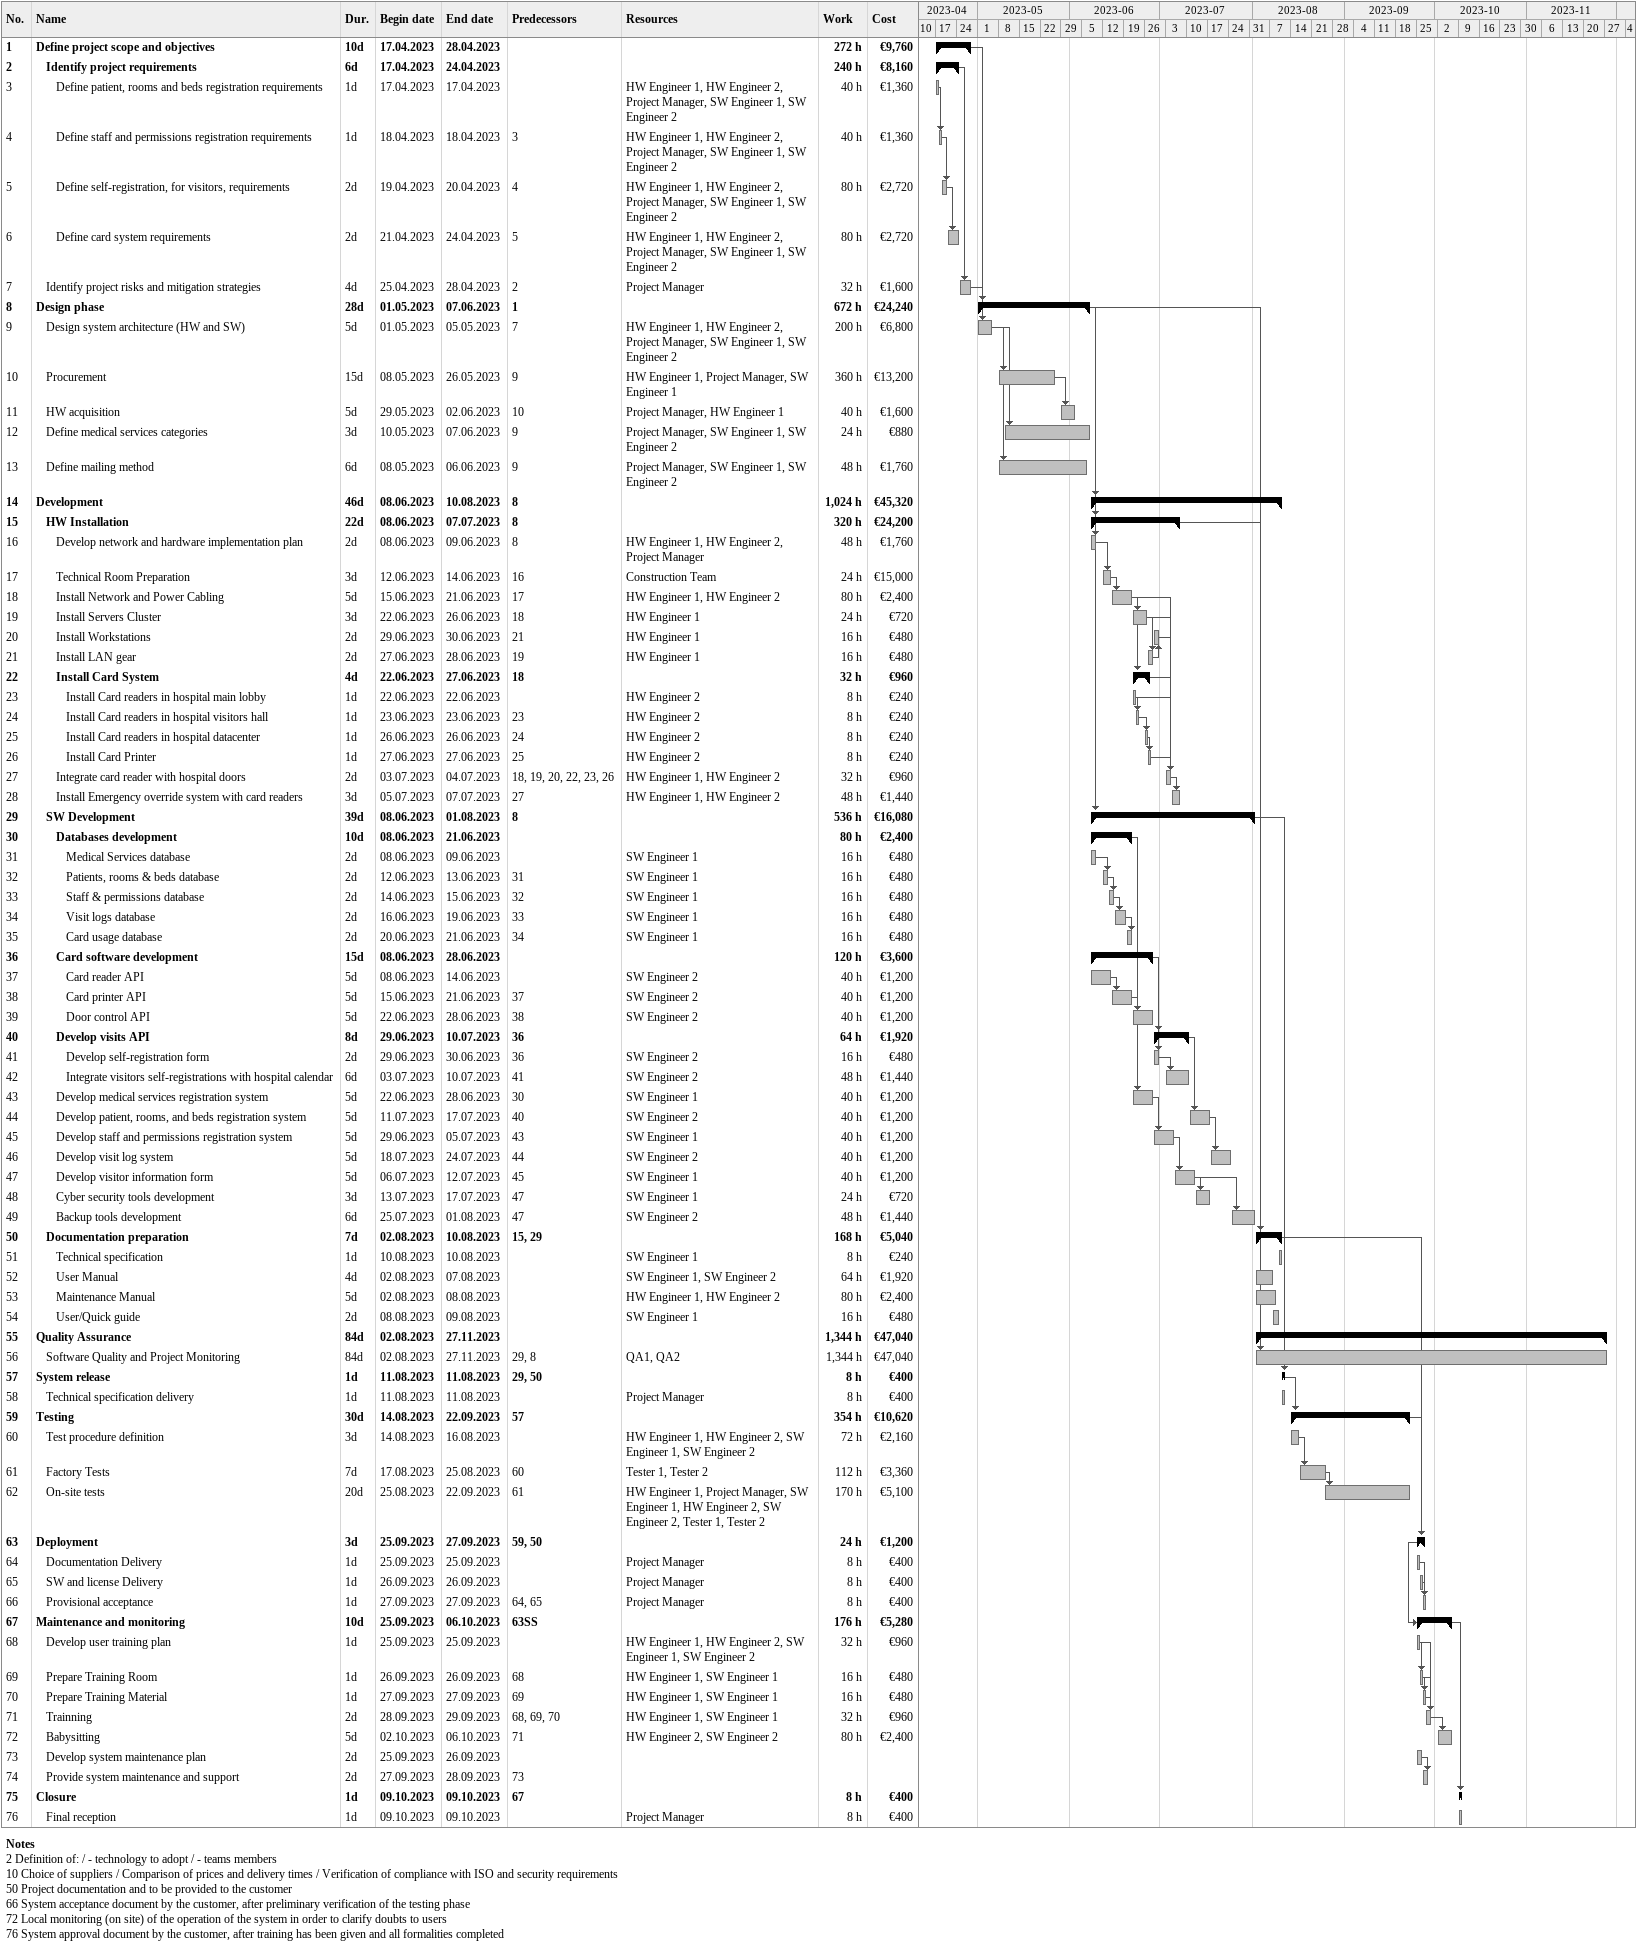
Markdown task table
| ID | Level | Task | Duration | Start | Finish | Predecessors | Resources | Work (h) | Cost (€) |
|---|---|---|---|---|---|---|---|---|---|
| 1 | 1 | **Define project scope and objectives** | 10d | 2023-04-17 | 2023-04-28 |  |  | 272 | 9760 |
| 2 | 2 | **Identify project requirements** | 6d | 2023-04-17 | 2023-04-24 |  |  | 240 | 8160 |
| 3 | 3 | Define patient, rooms and beds registration requirements | 1d | 2023-04-17 | 2023-04-17 |  | HW Engineer 1, HW Engineer 2, Project Manager, SW Engineer 1, SW Engineer 2 | 40 | 1360 |
| 4 | 3 | Define staff and permissions registration requirements | 1d | 2023-04-18 | 2023-04-18 | 3 | HW Engineer 1, HW Engineer 2, Project Manager, SW Engineer 1, SW Engineer 2 | 40 | 1360 |
| 5 | 3 | Define self-registration, for visitors, requirements | 2d | 2023-04-19 | 2023-04-20 | 4 | HW Engineer 1, HW Engineer 2, Project Manager, SW Engineer 1, SW Engineer 2 | 80 | 2720 |
| 6 | 3 | Define card system requirements | 2d | 2023-04-21 | 2023-04-24 | 5 | HW Engineer 1, HW Engineer 2, Project Manager, SW Engineer 1, SW Engineer 2 | 80 | 2720 |
| 7 | 2 | Identify project risks and mitigation strategies | 4d | 2023-04-25 | 2023-04-28 | 2 | Project Manager | 32 | 1600 |
| 8 | 1 | **Design phase** | 28d | 2023-05-01 | 2023-06-07 | 1 |  | 672 | 24240 |
| 9 | 2 | Design system architecture (HW and SW) | 5d | 2023-05-01 | 2023-05-05 | 7 | HW Engineer 1, HW Engineer 2, Project Manager, SW Engineer 1, SW Engineer 2 | 200 | 6800 |
| 10 | 2 | Procurement | 15d | 2023-05-08 | 2023-05-26 | 9 | HW Engineer 1, Project Manager, SW Engineer 1 | 360 | 13200 |
| 11 | 2 | HW acquisition | 5d | 2023-05-29 | 2023-06-02 | 10 | Project Manager, HW Engineer 1 | 40 | 1600 |
| 12 | 2 | Define medical services categories | 3d | 2023-05-10 | 2023-06-07 | 9 | Project Manager, SW Engineer 1, SW Engineer 2 | 24 | 880 |
| 13 | 2 | Define mailing method | 6d | 2023-05-08 | 2023-06-06 | 9 | Project Manager, SW Engineer 1, SW Engineer 2 | 48 | 1760 |
| 14 | 1 | **Development** | 46d | 2023-06-08 | 2023-08-10 | 8 |  | 1024 | 45320 |
| 15 | 2 | **HW Installation** | 22d | 2023-06-08 | 2023-07-07 | 8 |  | 320 | 24200 |
| 16 | 3 | Develop network and hardware implementation plan | 2d | 2023-06-08 | 2023-06-09 | 8 | HW Engineer 1, HW Engineer 2, Project Manager | 48 | 1760 |
| 17 | 3 | Technical Room Preparation | 3d | 2023-06-12 | 2023-06-14 | 16 | Construction Team | 24 | 15000 |
| 18 | 3 | Install Network and Power Cabling | 5d | 2023-06-15 | 2023-06-21 | 17 | HW Engineer 1, HW Engineer 2 | 80 | 2400 |
| 19 | 3 | Install Servers Cluster | 3d | 2023-06-22 | 2023-06-26 | 18 | HW Engineer 1 | 24 | 720 |
| 20 | 3 | Install Workstations | 2d | 2023-06-29 | 2023-06-30 | 21 | HW Engineer 1 | 16 | 480 |
| 21 | 3 | Install LAN gear | 2d | 2023-06-27 | 2023-06-28 | 19 | HW Engineer 1 | 16 | 480 |
| 22 | 3 | **Install Card System** | 4d | 2023-06-22 | 2023-06-27 | 18 |  | 32 | 960 |
| 23 | 4 | Install Card readers in hospital main lobby | 1d | 2023-06-22 | 2023-06-22 |  | HW Engineer 2 | 8 | 240 |
| 24 | 4 | Install Card readers in hospital visitors hall | 1d | 2023-06-23 | 2023-06-23 | 23 | HW Engineer 2 | 8 | 240 |
| 25 | 4 | Install Card readers in hospital datacenter | 1d | 2023-06-26 | 2023-06-26 | 24 | HW Engineer 2 | 8 | 240 |
| 26 | 4 | Install Card Printer | 1d | 2023-06-27 | 2023-06-27 | 25 | HW Engineer 2 | 8 | 240 |
| 27 | 3 | Integrate card reader with hospital doors | 2d | 2023-07-03 | 2023-07-04 | 18, 19, 20, 22, 23, 26 | HW Engineer 1, HW Engineer 2 | 32 | 960 |
| 28 | 3 | Install Emergency override system with card readers | 3d | 2023-07-05 | 2023-07-07 | 27 | HW Engineer 1, HW Engineer 2 | 48 | 1440 |
| 29 | 2 | **SW Development** | 39d | 2023-06-08 | 2023-08-01 | 8 |  | 536 | 16080 |
| 30 | 3 | **Databases development** | 10d | 2023-06-08 | 2023-06-21 |  |  | 80 | 2400 |
| 31 | 4 | Medical Services database | 2d | 2023-06-08 | 2023-06-09 |  | SW Engineer 1 | 16 | 480 |
| 32 | 4 | Patients, rooms & beds database | 2d | 2023-06-12 | 2023-06-13 | 31 | SW Engineer 1 | 16 | 480 |
| 33 | 4 | Staff & permissions database | 2d | 2023-06-14 | 2023-06-15 | 32 | SW Engineer 1 | 16 | 480 |
| 34 | 4 | Visit logs database | 2d | 2023-06-16 | 2023-06-19 | 33 | SW Engineer 1 | 16 | 480 |
| 35 | 4 | Card usage database | 2d | 2023-06-20 | 2023-06-21 | 34 | SW Engineer 1 | 16 | 480 |
| 36 | 3 | **Card software development** | 15d | 2023-06-08 | 2023-06-28 |  |  | 120 | 3600 |
| 37 | 4 | Card reader API | 5d | 2023-06-08 | 2023-06-14 |  | SW Engineer 2 | 40 | 1200 |
| 38 | 4 | Card printer API | 5d | 2023-06-15 | 2023-06-21 | 37 | SW Engineer 2 | 40 | 1200 |
| 39 | 4 | Door control API | 5d | 2023-06-22 | 2023-06-28 | 38 | SW Engineer 2 | 40 | 1200 |
| 40 | 3 | **Develop visits API** | 8d | 2023-06-29 | 2023-07-10 | 36 |  | 64 | 1920 |
| 41 | 4 | Develop self-registration form | 2d | 2023-06-29 | 2023-06-30 | 36 | SW Engineer 2 | 16 | 480 |
| 42 | 4 | Integrate visitors self-registrations with hospital calendar | 6d | 2023-07-03 | 2023-07-10 | 41 | SW Engineer 2 | 48 | 1440 |
| 43 | 3 | Develop medical services registration system | 5d | 2023-06-22 | 2023-06-28 | 30 | SW Engineer 1 | 40 | 1200 |
| 44 | 3 | Develop patient, rooms, and beds registration system | 5d | 2023-07-11 | 2023-07-17 | 40 | SW Engineer 2 | 40 | 1200 |
| 45 | 3 | Develop staff and permissions registration system | 5d | 2023-06-29 | 2023-07-05 | 43 | SW Engineer 1 | 40 | 1200 |
| 46 | 3 | Develop visit log system | 5d | 2023-07-18 | 2023-07-24 | 44 | SW Engineer 2 | 40 | 1200 |
| 47 | 3 | Develop visitor information form | 5d | 2023-07-06 | 2023-07-12 | 45 | SW Engineer 1 | 40 | 1200 |
| 48 | 3 | Cyber security tools development | 3d | 2023-07-13 | 2023-07-17 | 47 | SW Engineer 1 | 24 | 720 |
| 49 | 3 | Backup tools development | 6d | 2023-07-25 | 2023-08-01 | 47 | SW Engineer 2 | 48 | 1440 |
| 50 | 2 | **Documentation preparation** | 7d | 2023-08-02 | 2023-08-10 | 15, 29 |  | 168 | 5040 |
| 51 | 3 | Technical specification | 1d | 2023-08-10 | 2023-08-10 |  | SW Engineer 1 | 8 | 240 |
| 52 | 3 | User Manual | 4d | 2023-08-02 | 2023-08-07 |  | SW Engineer 1, SW Engineer 2 | 64 | 1920 |
| 53 | 3 | Maintenance Manual | 5d | 2023-08-02 | 2023-08-08 |  | HW Engineer 1, HW Engineer 2 | 80 | 2400 |
| 54 | 3 | User/Quick guide | 2d | 2023-08-08 | 2023-08-09 |  | SW Engineer 1 | 16 | 480 |
| 55 | 1 | **Quality Assurance** | 84d | 2023-08-02 | 2023-11-27 |  |  | 1344 | 47040 |
| 56 | 2 | Software Quality and Project Monitoring | 84d | 2023-08-02 | 2023-11-27 | 29, 8 | QA1, QA2 | 1344 | 47040 |
| 57 | 1 | **System release** | 1d | 2023-08-11 | 2023-08-11 | 29, 50 |  | 8 | 400 |
| 58 | 2 | Technical specification delivery | 1d | 2023-08-11 | 2023-08-11 |  | Project Manager | 8 | 400 |
| 59 | 1 | **Testing** | 30d | 2023-08-14 | 2023-09-22 | 57 |  | 354 | 10620 |
| 60 | 2 | Test procedure definition | 3d | 2023-08-14 | 2023-08-16 |  | HW Engineer 1, HW Engineer 2, SW Engineer 1, SW Engineer 2 | 72 | 2160 |
| 61 | 2 | Factory Tests | 7d | 2023-08-17 | 2023-08-25 | 60 | Tester 1, Tester 2 | 112 | 3360 |
| 62 | 2 | On-site tests | 20d | 2023-08-25 | 2023-09-22 | 61 | HW Engineer 1, Project Manager, SW Engineer 1, HW Engineer 2, SW Engineer 2, Tester 1, Tester 2 | 170 | 5100 |
| 63 | 1 | **Deployment** | 3d | 2023-09-25 | 2023-09-27 | 59, 50 |  | 24 | 1200 |
| 64 | 2 | Documentation Delivery | 1d | 2023-09-25 | 2023-09-25 |  | Project Manager | 8 | 400 |
| 65 | 2 | SW and license Delivery | 1d | 2023-09-26 | 2023-09-26 |  | Project Manager | 8 | 400 |
| 66 | 2 | Provisional acceptance | 1d | 2023-09-27 | 2023-09-27 | 64, 65 | Project Manager | 8 | 400 |
| 67 | 1 | **Maintenance and monitoring** | 10d | 2023-09-25 | 2023-10-06 | 63SS |  | 176 | 5280 |
| 68 | 2 | Develop user training plan | 1d | 2023-09-25 | 2023-09-25 |  | HW Engineer 1, HW Engineer 2, SW Engineer 1, SW Engineer 2 | 32 | 960 |
| 69 | 2 | Prepare Training Room | 1d | 2023-09-26 | 2023-09-26 | 68 | HW Engineer 1, SW Engineer 1 | 16 | 480 |
| 70 | 2 | Prepare Training Material | 1d | 2023-09-27 | 2023-09-27 | 69 | HW Engineer 1, SW Engineer 1 | 16 | 480 |
| 71 | 2 | Trainning | 2d | 2023-09-28 | 2023-09-29 | 68, 69, 70 | HW Engineer 1, SW Engineer 1 | 32 | 960 |
| 72 | 2 | Babysitting | 5d | 2023-10-02 | 2023-10-06 | 71 | HW Engineer 2, SW Engineer 2 | 80 | 2400 |
| 73 | 2 | Develop system maintenance plan | 2d | 2023-09-25 | 2023-09-26 |  |  |  |  |
| 74 | 2 | Provide system maintenance and support | 2d | 2023-09-27 | 2023-09-28 | 73 |  |  |  |
| 75 | 1 | **Closure** | 1d | 2023-10-09 | 2023-10-09 | 67 |  | 8 | 400 |
| 76 | 2 | Final reception | 1d | 2023-10-09 | 2023-10-09 |  | Project Manager | 8 | 400 |

Notes
- 2: Definition of: / - technology to adopt / - teams members
- 10: Choice of suppliers / Comparison of prices and delivery times / Verification of compliance with ISO and security requirements
- 50: Project documentation and to be provided to the customer
- 66: System acceptance document by the customer, after preliminary verification of the testing phase
- 72: Local monitoring (on site) of the operation of the system in order to clarify doubts to users
- 76: System approval document by the customer, after training has been given and all formalities completed
